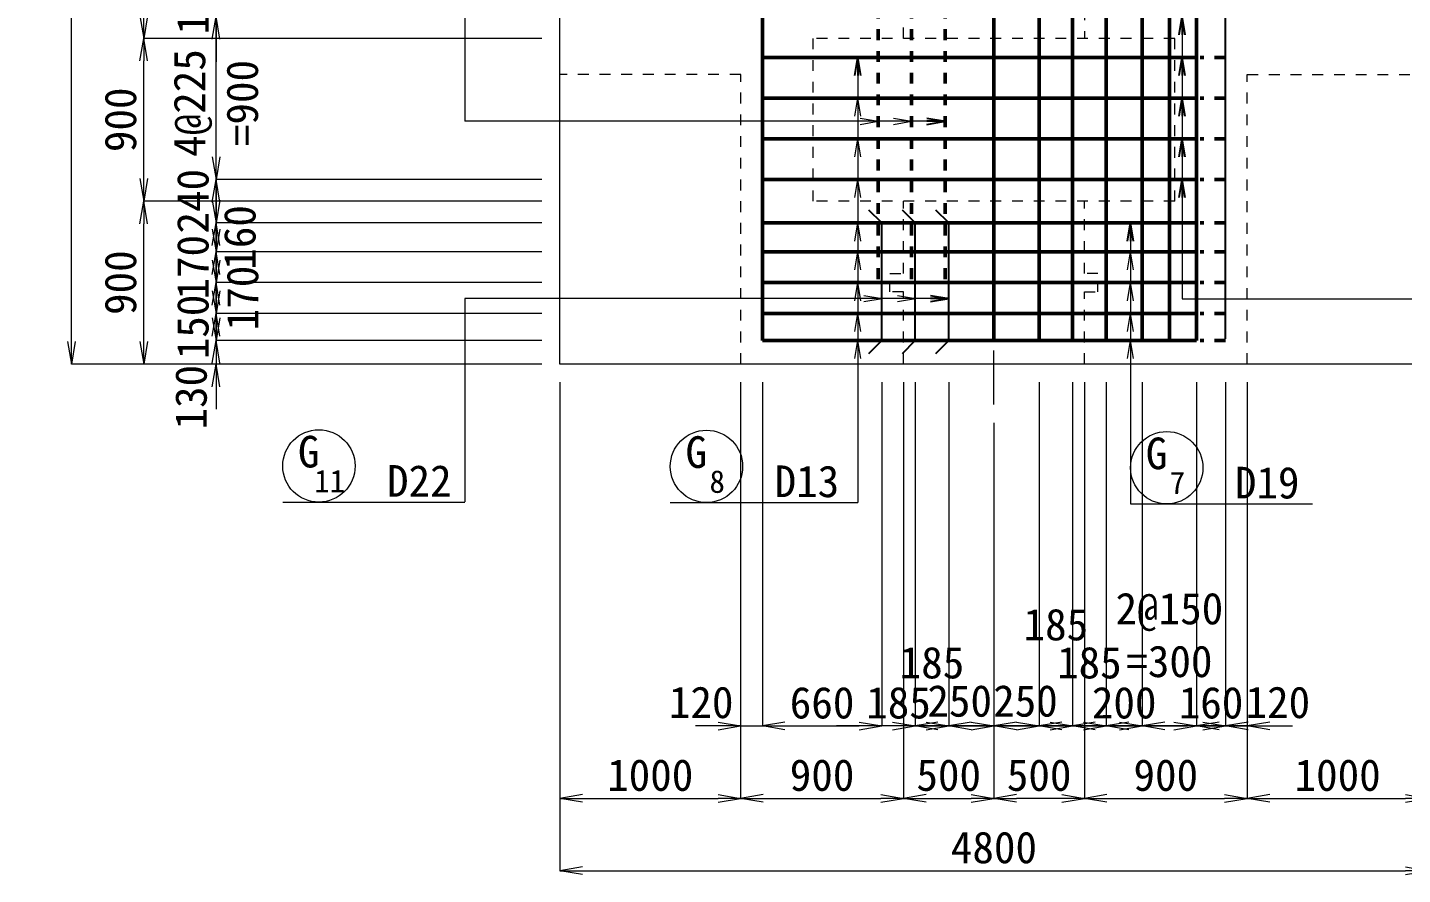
# Model space of a CAD drawing. Header units: millimetres. Extents: x 169470 to 758170, y -17820 to 11880.
# Drawn here: x 281255 to 288856, y -7746 to -3066 of the extents above; entities that cross this region are included whole.
import ezdxf
from ezdxf.enums import TextEntityAlignment as Align

# ---------------------------------------------------------------- set-up
doc = ezdxf.new("R2010")
doc.units = ezdxf.units.MM
doc.header["$LTSCALE"] = 50
doc.header["$PDSIZE"] = 300
doc.linetypes.add('SXF_一点短鎖線', pattern=[9.25, 6, -1.5, 0.25, -1.5])
doc.linetypes.add('SXF_跳び破線', pattern=[12, 6, -6])
doc.layers.get('Defpoints').update_dxf_attribs({"color": 151})
for name, color, linetype, lineweight in [('D-BGD', 7, 'Continuous', 13), ('D-BMK', 2, 'SXF_一点短鎖線', 13), ('D-STR', 1, 'Continuous', 50), ('D-STR-DIM', 7, 'Continuous', 13), ('D-STR-HTXT', 7, 'Continuous', 13), ('D-STR-STR3', 4, 'Continuous', 25), ('D-STR-TXT', 7, 'Continuous', 13)]:
    doc.layers.add(name, color=color, linetype=linetype, lineweight=lineweight)
doc.styles.add('MS ゴシック', font='MS Gothic.ttf')
doc.styles.add('YOKO_GOTHIC', font='MS Gothic.ttf')
doc.dimstyles.new('DIM-50', dxfattribs={"dimscale": 50, "dimtxt": 3.5, "dimasz": 2.5, "dimexe": 0, "dimexo": 2, "dimgap": 0.8, "dimtad": 1, "dimdec": 0, "dimzin": 1, "dimdsep": 46, "dimtxsty": 'MS ゴシック', "dimblk": 'OPEN', "dimcen": 0.1, "dimclrd": 256, "dimclre": 256, "dimclrt": 256, "dimaunit": 1, "dimadec": 3, "dimazin": 0, "dimtfac": 1, "dimtdec": 0, "dimtix": 1, "dimtmove": 2, "dimatfit": 3, "dimldrblk": 'OPEN', "dimfxl": 1, "dimlwd": -1, "dimlwe": -1, "dimarcsym": 2})
doc.dimstyles.new('S50', dxfattribs={"dimscale": 50, "dimtxt": 3.5, "dimasz": 2, "dimexe": 1, "dimexo": 1, "dimgap": 1, "dimtad": 1, "dimdec": 0, "dimzin": 1, "dimdsep": 46, "dimtxsty": 'YOKO_GOTHIC', "dimblk": 'OPEN', "dimcen": 0, "dimclrd": 256, "dimclre": 256, "dimclrt": 256, "dimaunit": 1, "dimadec": 3, "dimazin": 0, "dimtfac": 1, "dimtdec": 0, "dimtix": 1, "dimtmove": 2, "dimatfit": 3, "dimldrblk": 'OPEN', "dimfxl": 1, "dimlwd": -1, "dimlwe": -1, "dimarcsym": 0})

# ---------------------------------------------------------------- blocks, each defined once
blk = doc.blocks.new('_Open')
at = {"color": 0, "linetype": 'ByBlock', "lineweight": -2}
for p, q in [((-1, 0.167), (0, 0)), ((-1, -0.167), (0, 0)), ((0, 0), (-1, 0))]:
    blk.add_line(p, q, dxfattribs=at)
blk = doc.blocks.new('*D1135')
at = {"layer": 'D-STR-DIM', "transparency": 16777216}
for p, q in [((284197.8, -5025.6), (284197.8, -7725.6)), ((288997.8, -5025.6), (288997.8, -7725.6)), ((284322.8, -7725.6), (288872.8, -7725.6))]:
    blk.add_line(p, q, dxfattribs=at)
at = {"layer": 'Defpoints', "color": 0, "transparency": 16777216}
for p in [(284197.8, -4925.6), (288997.8, -4925.6), (288997.8, -7725.6)]:
    blk.add_point(p, dxfattribs=at)
at = {"layer": 'D-STR-DIM', "transparency": 16777216, "xscale": 125, "yscale": 125, "zscale": 125, "rotation": 180}
blk.add_blockref('_Open', (284197.8, -7725.6), dxfattribs=at)
at = {"layer": 'D-STR-DIM', "transparency": 16777216, "xscale": 125, "yscale": 125, "zscale": 125}
blk.add_blockref('_Open', (288997.8, -7725.6), dxfattribs=at)
at = {"layer": 'D-STR-DIM', "transparency": 16777216, "insert": (286597.8, -7598.1), "char_height": 175, "attachment_point": 5, "style": 'MS ゴシック'}
blk.add_mtext('4800', dxfattribs=at)
blk = doc.blocks.new('*D1136')
at = {"layer": 'D-STR-DIM', "transparency": 16777216}
for p, q in [((284197.8, -5025.6), (284197.8, -7325.6)), ((285197.8, -5025.6), (285197.8, -7325.6)), ((284322.8, -7325.6), (285072.8, -7325.6))]:
    blk.add_line(p, q, dxfattribs=at)
at = {"layer": 'Defpoints', "color": 0, "transparency": 16777216}
for p in [(284197.8, -4925.6), (285197.8, -4925.6), (285197.8, -7325.6)]:
    blk.add_point(p, dxfattribs=at)
at = {"layer": 'D-STR-DIM', "transparency": 16777216, "xscale": 125, "yscale": 125, "zscale": 125, "rotation": 180}
blk.add_blockref('_Open', (284197.8, -7325.6), dxfattribs=at)
at = {"layer": 'D-STR-DIM', "transparency": 16777216, "xscale": 125, "yscale": 125, "zscale": 125}
blk.add_blockref('_Open', (285197.8, -7325.6), dxfattribs=at)
at = {"layer": 'D-STR-DIM', "transparency": 16777216, "insert": (284697.8, -7198.1), "char_height": 175, "attachment_point": 5, "style": 'MS ゴシック'}
blk.add_mtext('1000', dxfattribs=at)
blk = doc.blocks.new('*D1137')
at = {"layer": 'D-STR-DIM', "transparency": 16777216}
for p, q in [((285197.8, -5025.6), (285197.8, -7325.6)), ((286097.8, -5025.6), (286097.8, -7325.6)), ((285322.8, -7325.6), (285972.8, -7325.6))]:
    blk.add_line(p, q, dxfattribs=at)
at = {"layer": 'Defpoints', "color": 0, "transparency": 16777216}
for p in [(285197.8, -4925.6), (286097.8, -4925.6), (286097.8, -7325.6)]:
    blk.add_point(p, dxfattribs=at)
at = {"layer": 'D-STR-DIM', "transparency": 16777216, "xscale": 125, "yscale": 125, "zscale": 125, "rotation": 180}
blk.add_blockref('_Open', (285197.8, -7325.6), dxfattribs=at)
at = {"layer": 'D-STR-DIM', "transparency": 16777216, "xscale": 125, "yscale": 125, "zscale": 125}
blk.add_blockref('_Open', (286097.8, -7325.6), dxfattribs=at)
at = {"layer": 'D-STR-DIM', "transparency": 16777216, "insert": (285647.8, -7198.1), "char_height": 175, "attachment_point": 5, "style": 'MS ゴシック'}
blk.add_mtext('900', dxfattribs=at)
blk = doc.blocks.new('*D1138')
at = {"layer": 'D-STR-DIM', "transparency": 16777216}
for p, q in [((286097.8, -5025.6), (286097.8, -7325.6)), ((286597.8, -5249.8), (286597.8, -7325.6)), ((286222.8, -7325.6), (286472.8, -7325.6))]:
    blk.add_line(p, q, dxfattribs=at)
at = {"layer": 'Defpoints', "color": 0, "transparency": 16777216}
for p in [(286097.8, -4925.6), (286597.8, -5149.8), (286597.8, -7325.6)]:
    blk.add_point(p, dxfattribs=at)
at = {"layer": 'D-STR-DIM', "transparency": 16777216, "xscale": 125, "yscale": 125, "zscale": 125, "rotation": 180}
blk.add_blockref('_Open', (286097.8, -7325.6), dxfattribs=at)
at = {"layer": 'D-STR-DIM', "transparency": 16777216, "xscale": 125, "yscale": 125, "zscale": 125}
blk.add_blockref('_Open', (286597.8, -7325.6), dxfattribs=at)
at = {"layer": 'D-STR-DIM', "transparency": 16777216, "insert": (286347.8, -7198.1), "char_height": 175, "attachment_point": 5, "style": 'MS ゴシック'}
blk.add_mtext('500', dxfattribs=at)
blk = doc.blocks.new('*D1139')
at = {"layer": 'D-STR-DIM', "transparency": 16777216}
for p, q in [((287097.8, -5025.6), (287097.8, -7325.6)), ((287997.8, -5025.6), (287997.8, -7325.6)), ((287222.8, -7325.6), (287872.8, -7325.6))]:
    blk.add_line(p, q, dxfattribs=at)
at = {"layer": 'Defpoints', "color": 0, "transparency": 16777216}
for p in [(287097.8, -4925.6), (287997.8, -4925.6), (287997.8, -7325.6)]:
    blk.add_point(p, dxfattribs=at)
at = {"layer": 'D-STR-DIM', "transparency": 16777216, "xscale": 125, "yscale": 125, "zscale": 125, "rotation": 180}
blk.add_blockref('_Open', (287097.8, -7325.6), dxfattribs=at)
at = {"layer": 'D-STR-DIM', "transparency": 16777216, "xscale": 125, "yscale": 125, "zscale": 125}
blk.add_blockref('_Open', (287997.8, -7325.6), dxfattribs=at)
at = {"layer": 'D-STR-DIM', "transparency": 16777216, "insert": (287547.8, -7198.1), "char_height": 175, "attachment_point": 5, "style": 'MS ゴシック'}
blk.add_mtext('900', dxfattribs=at)
blk = doc.blocks.new('*D1140')
at = {"layer": 'D-STR-DIM', "transparency": 16777216}
for p, q in [((287997.8, -5025.6), (287997.8, -7325.6)), ((288997.8, -5025.6), (288997.8, -7325.6)), ((288122.8, -7325.6), (288872.8, -7325.6))]:
    blk.add_line(p, q, dxfattribs=at)
at = {"layer": 'Defpoints', "color": 0, "transparency": 16777216}
for p in [(287997.8, -4925.6), (288997.8, -4925.6), (288997.8, -7325.6)]:
    blk.add_point(p, dxfattribs=at)
at = {"layer": 'D-STR-DIM', "transparency": 16777216, "xscale": 125, "yscale": 125, "zscale": 125, "rotation": 180}
blk.add_blockref('_Open', (287997.8, -7325.6), dxfattribs=at)
at = {"layer": 'D-STR-DIM', "transparency": 16777216, "xscale": 125, "yscale": 125, "zscale": 125}
blk.add_blockref('_Open', (288997.8, -7325.6), dxfattribs=at)
at = {"layer": 'D-STR-DIM', "transparency": 16777216, "insert": (288497.8, -7198.1), "char_height": 175, "attachment_point": 5, "style": 'MS ゴシック'}
blk.add_mtext('1000', dxfattribs=at)
blk = doc.blocks.new('*D1051')
at = {"layer": 'D-STR-DIM', "transparency": 16777216}
for p, q in [((286847.8, -5025.6), (286847.8, -6925.6)), ((287032.8, -5025.6), (287032.8, -6925.6)), ((286722.8, -6925.6), (286597.8, -6925.6)), ((287032.8, -6925.6), (286847.8, -6925.6)), ((287157.8, -6925.6), (287282.8, -6925.6))]:
    blk.add_line(p, q, dxfattribs=at)
at = {"layer": 'Defpoints', "color": 0, "transparency": 16777216}
for p in [(286847.8, -4925.6), (287032.8, -4925.6), (286847.8, -6925.6)]:
    blk.add_point(p, dxfattribs=at)
at = {"layer": 'D-STR-DIM', "transparency": 16777216, "xscale": 125, "yscale": 125, "zscale": 125}
blk.add_blockref('_Open', (286847.8, -6925.6), dxfattribs=at)
at = {"layer": 'D-STR-DIM', "transparency": 16777216, "xscale": 125, "yscale": 125, "zscale": 125, "rotation": 180}
blk.add_blockref('_Open', (287032.8, -6925.6), dxfattribs=at)
at = {"layer": 'D-STR-DIM', "transparency": 16777216, "insert": (286940.3, -6366.4), "char_height": 175, "attachment_point": 5, "style": 'MS ゴシック'}
blk.add_mtext('185', dxfattribs=at)
blk = doc.blocks.new('*D1052')
at = {"layer": 'D-STR-DIM', "transparency": 16777216}
for p, q in [((286847.8, -5025.6), (286847.8, -6925.6)), ((286597.8, -5249.8), (286597.8, -6925.6)), ((286472.8, -6925.6), (286347.8, -6925.6)), ((286847.8, -6925.6), (286597.8, -6925.6)), ((286972.8, -6925.6), (287097.8, -6925.6))]:
    blk.add_line(p, q, dxfattribs=at)
at = {"layer": 'Defpoints', "color": 0, "transparency": 16777216}
for p in [(286847.8, -4925.6), (286597.8, -5149.8), (286597.8, -6925.6)]:
    blk.add_point(p, dxfattribs=at)
at = {"layer": 'D-STR-DIM', "transparency": 16777216, "xscale": 125, "yscale": 125, "zscale": 125}
blk.add_blockref('_Open', (286597.8, -6925.6), dxfattribs=at)
at = {"layer": 'D-STR-DIM', "transparency": 16777216, "xscale": 125, "yscale": 125, "zscale": 125, "rotation": 180}
blk.add_blockref('_Open', (286847.8, -6925.6), dxfattribs=at)
at = {"layer": 'D-STR-DIM', "transparency": 16777216, "insert": (286772.2, -6788.1), "char_height": 175, "attachment_point": 5, "style": 'MS ゴシック'}
blk.add_mtext('250', dxfattribs=at)
blk = doc.blocks.new('*D1053')
at = {"layer": 'D-STR-DIM', "transparency": 16777216}
for p, q in [((285197.8, -5025.6), (285197.8, -6925.6)), ((285317.8, -5025.6), (285317.8, -6925.6)), ((285072.8, -6925.6), (284947.8, -6925.6)), ((285197.8, -6925.6), (285317.8, -6925.6)), ((285442.8, -6925.6), (285567.8, -6925.6))]:
    blk.add_line(p, q, dxfattribs=at)
at = {"layer": 'Defpoints', "color": 0, "transparency": 16777216}
for p in [(285197.8, -4925.6), (285317.8, -4925.6), (285317.8, -6925.6)]:
    blk.add_point(p, dxfattribs=at)
at = {"layer": 'D-STR-DIM', "transparency": 16777216, "xscale": 125, "yscale": 125, "zscale": 125}
blk.add_blockref('_Open', (285197.8, -6925.6), dxfattribs=at)
at = {"layer": 'D-STR-DIM', "transparency": 16777216, "xscale": 125, "yscale": 125, "zscale": 125, "rotation": 180}
blk.add_blockref('_Open', (285317.8, -6925.6), dxfattribs=at)
at = {"layer": 'D-STR-DIM', "transparency": 16777216, "insert": (284979.5, -6796.1), "char_height": 175, "attachment_point": 5, "style": 'MS ゴシック'}
blk.add_mtext('120', dxfattribs=at)
blk = doc.blocks.new('*D1054')
at = {"layer": 'D-STR-DIM', "transparency": 16777216}
for p, q in [((285317.8, -5025.6), (285317.8, -6925.6)), ((285977.8, -5025.6), (285977.8, -6925.6)), ((285442.8, -6925.6), (285852.8, -6925.6))]:
    blk.add_line(p, q, dxfattribs=at)
at = {"layer": 'Defpoints', "color": 0, "transparency": 16777216}
for p in [(285317.8, -4925.6), (285977.8, -4925.6), (285977.8, -6925.6)]:
    blk.add_point(p, dxfattribs=at)
at = {"layer": 'D-STR-DIM', "transparency": 16777216, "xscale": 125, "yscale": 125, "zscale": 125, "rotation": 180}
blk.add_blockref('_Open', (285317.8, -6925.6), dxfattribs=at)
at = {"layer": 'D-STR-DIM', "transparency": 16777216, "xscale": 125, "yscale": 125, "zscale": 125}
blk.add_blockref('_Open', (285977.8, -6925.6), dxfattribs=at)
at = {"layer": 'D-STR-DIM', "transparency": 16777216, "insert": (285647.8, -6798.1), "char_height": 175, "attachment_point": 5, "style": 'MS ゴシック'}
blk.add_mtext('660', dxfattribs=at)
blk = doc.blocks.new('*D1055')
at = {"layer": 'D-STR-DIM', "transparency": 16777216}
for p, q in [((285977.8, -5025.6), (285977.8, -6925.6)), ((286162.8, -5025.6), (286162.8, -6925.6)), ((285852.8, -6925.6), (285727.8, -6925.6)), ((286162.8, -6925.6), (285977.8, -6925.6)), ((286287.8, -6925.6), (286412.8, -6925.6))]:
    blk.add_line(p, q, dxfattribs=at)
at = {"layer": 'Defpoints', "color": 0, "transparency": 16777216}
for p in [(285977.8, -4925.6), (286162.8, -4925.6), (285977.8, -6925.6)]:
    blk.add_point(p, dxfattribs=at)
at = {"layer": 'D-STR-DIM', "transparency": 16777216, "xscale": 125, "yscale": 125, "zscale": 125}
blk.add_blockref('_Open', (285977.8, -6925.6), dxfattribs=at)
at = {"layer": 'D-STR-DIM', "transparency": 16777216, "xscale": 125, "yscale": 125, "zscale": 125, "rotation": 180}
blk.add_blockref('_Open', (286162.8, -6925.6), dxfattribs=at)
at = {"layer": 'D-STR-DIM', "transparency": 16777216, "insert": (286070.3, -6798.1), "char_height": 175, "attachment_point": 5, "style": 'MS ゴシック'}
blk.add_mtext('185', dxfattribs=at)
blk = doc.blocks.new('*D1056')
at = {"layer": 'D-STR-DIM', "transparency": 16777216}
for p, q in [((286162.8, -5025.6), (286162.8, -6925.6)), ((286347.8, -5025.6), (286347.8, -6925.6)), ((286037.8, -6925.6), (285912.8, -6925.6)), ((286162.8, -6925.6), (286347.8, -6925.6)), ((286472.8, -6925.6), (286597.8, -6925.6))]:
    blk.add_line(p, q, dxfattribs=at)
at = {"layer": 'Defpoints', "color": 0, "transparency": 16777216}
for p in [(286162.8, -4925.6), (286347.8, -4925.6), (286347.8, -6925.6)]:
    blk.add_point(p, dxfattribs=at)
at = {"layer": 'D-STR-DIM', "transparency": 16777216, "xscale": 125, "yscale": 125, "zscale": 125}
blk.add_blockref('_Open', (286162.8, -6925.6), dxfattribs=at)
at = {"layer": 'D-STR-DIM', "transparency": 16777216, "xscale": 125, "yscale": 125, "zscale": 125, "rotation": 180}
blk.add_blockref('_Open', (286347.8, -6925.6), dxfattribs=at)
at = {"layer": 'D-STR-DIM', "transparency": 16777216, "insert": (286255.3, -6576.7), "char_height": 175, "attachment_point": 5, "style": 'MS ゴシック'}
blk.add_mtext('185', dxfattribs=at)
blk = doc.blocks.new('*D1057')
at = {"layer": 'D-STR-DIM', "transparency": 16777216}
for p, q in [((286347.8, -5025.6), (286347.8, -6925.6)), ((286597.8, -5249.8), (286597.8, -6925.6)), ((286222.8, -6925.6), (286097.8, -6925.6)), ((286347.8, -6925.6), (286597.8, -6925.6)), ((286722.8, -6925.6), (286847.8, -6925.6))]:
    blk.add_line(p, q, dxfattribs=at)
at = {"layer": 'Defpoints', "color": 0, "transparency": 16777216}
for p in [(286347.8, -4925.6), (286597.8, -5149.8), (286597.8, -6925.6)]:
    blk.add_point(p, dxfattribs=at)
at = {"layer": 'D-STR-DIM', "transparency": 16777216, "xscale": 125, "yscale": 125, "zscale": 125}
blk.add_blockref('_Open', (286347.8, -6925.6), dxfattribs=at)
at = {"layer": 'D-STR-DIM', "transparency": 16777216, "xscale": 125, "yscale": 125, "zscale": 125, "rotation": 180}
blk.add_blockref('_Open', (286597.8, -6925.6), dxfattribs=at)
at = {"layer": 'D-STR-DIM', "transparency": 16777216, "insert": (286408.5, -6788.1), "char_height": 175, "attachment_point": 5, "style": 'MS ゴシック'}
blk.add_mtext('250', dxfattribs=at)
blk = doc.blocks.new('*D1059')
at = {"layer": 'D-STR-DIM', "transparency": 16777216}
for p, q in [((284097.8, 1974.7), (281497.8, 1974.7)), ((281497.8, -4800.6), (281497.8, 1849.7)), ((284097.8, -4925.6), (281497.8, -4925.6))]:
    blk.add_line(p, q, dxfattribs=at)
at = {"layer": 'Defpoints', "color": 0, "transparency": 16777216}
for p in [(281497.8, 1974.7), (284197.8, 1974.7), (284197.8, -4925.6)]:
    blk.add_point(p, dxfattribs=at)
at = {"layer": 'D-STR-DIM', "transparency": 16777216, "xscale": 125, "yscale": 125, "zscale": 125}
for p, rotation in [((281497.8, 1974.7), 90), ((281497.8, -4925.6), 270)]:
    blk.add_blockref('_Open', p, dxfattribs=dict(at, rotation=rotation))
at = {"layer": 'D-STR-DIM', "transparency": 16777216, "insert": (281370.3, -1475.5), "char_height": 175, "attachment_point": 5, "rotation": 90, "style": 'MS ゴシック'}
blk.add_mtext('6900', dxfattribs=at)
blk = doc.blocks.new('*D1060')
at = {"layer": 'D-STR-DIM', "transparency": 16777216}
for p, q in [((284097.8, -4025.6), (281897.8, -4025.6)), ((281897.8, -4800.6), (281897.8, -4150.6)), ((284097.8, -4925.6), (281897.8, -4925.6))]:
    blk.add_line(p, q, dxfattribs=at)
at = {"layer": 'Defpoints', "color": 0, "transparency": 16777216}
for p in [(281897.8, -4025.6), (284197.8, -4025.6), (284197.8, -4925.6)]:
    blk.add_point(p, dxfattribs=at)
at = {"layer": 'D-STR-DIM', "transparency": 16777216, "xscale": 125, "yscale": 125, "zscale": 125}
for p, rotation in [((281897.8, -4025.6), 90), ((281897.8, -4925.6), 270)]:
    blk.add_blockref('_Open', p, dxfattribs=dict(at, rotation=rotation))
at = {"layer": 'D-STR-DIM', "transparency": 16777216, "insert": (281770.3, -4475.6), "char_height": 175, "attachment_point": 5, "rotation": 90, "style": 'MS ゴシック'}
blk.add_mtext('900', dxfattribs=at)
blk = doc.blocks.new('*D1061')
at = {"layer": 'D-STR-DIM', "transparency": 16777216}
for p, q in [((284097.8, -3125.6), (281897.8, -3125.6)), ((281897.8, -3900.6), (281897.8, -3250.6)), ((284097.8, -4025.6), (281897.8, -4025.6))]:
    blk.add_line(p, q, dxfattribs=at)
at = {"layer": 'Defpoints', "color": 0, "transparency": 16777216}
for p in [(281897.8, -3125.6), (284197.8, -3125.6), (284197.8, -4025.6)]:
    blk.add_point(p, dxfattribs=at)
at = {"layer": 'D-STR-DIM', "transparency": 16777216, "xscale": 125, "yscale": 125, "zscale": 125}
for p, rotation in [((281897.8, -3125.6), 90), ((281897.8, -4025.6), 270)]:
    blk.add_blockref('_Open', p, dxfattribs=dict(at, rotation=rotation))
at = {"layer": 'D-STR-DIM', "transparency": 16777216, "insert": (281770.3, -3575.6), "char_height": 175, "attachment_point": 5, "rotation": 90, "style": 'MS ゴシック'}
blk.add_mtext('900', dxfattribs=at)
blk = doc.blocks.new('*D1062')
at = {"layer": 'D-STR-DIM', "transparency": 16777216}
for p, q in [((284097.8, 1474.7), (281897.8, 1474.7)), ((281897.8, -3000.6), (281897.8, 1349.7)), ((284097.8, -3125.6), (281897.8, -3125.6))]:
    blk.add_line(p, q, dxfattribs=at)
at = {"layer": 'Defpoints', "color": 0, "transparency": 16777216}
for p in [(281897.8, 1474.7), (284197.8, 1474.7), (284197.8, -3125.6)]:
    blk.add_point(p, dxfattribs=at)
at = {"layer": 'D-STR-DIM', "transparency": 16777216, "xscale": 125, "yscale": 125, "zscale": 125}
for p, rotation in [((281897.8, 1474.7), 90), ((281897.8, -3125.6), 270)]:
    blk.add_blockref('_Open', p, dxfattribs=dict(at, rotation=rotation))
at = {"layer": 'D-STR-DIM', "transparency": 16777216, "insert": (281770.3, -825.5), "char_height": 175, "attachment_point": 5, "rotation": 90, "style": 'MS ゴシック'}
blk.add_mtext('4600', dxfattribs=at)
blk = doc.blocks.new('*D1064')
at = {"layer": 'D-STR-DIM', "transparency": 16777216}
for p, q in [((282297.8, -2720.6), (282297.8, -2595.6)), ((284097.8, -2845.6), (282297.8, -2845.6)), ((282297.8, -2845.6), (282297.8, -3005.6)), ((284097.8, -3005.6), (282297.8, -3005.6)), ((282297.8, -3130.6), (282297.8, -3255.6))]:
    blk.add_line(p, q, dxfattribs=at)
at = {"layer": 'Defpoints', "color": 0, "transparency": 16777216}
for p in [(284197.8, -2845.6), (282297.8, -3005.6), (284197.8, -3005.6)]:
    blk.add_point(p, dxfattribs=at)
at = {"layer": 'D-STR-DIM', "transparency": 16777216, "xscale": 125, "yscale": 125, "zscale": 125}
for p, rotation in [((282297.8, -2845.6), 270), ((282297.8, -3005.6), 90)]:
    blk.add_blockref('_Open', p, dxfattribs=dict(at, rotation=rotation))
at = {"layer": 'D-STR-DIM', "transparency": 16777216, "insert": (282170.3, -2925.6), "char_height": 175, "attachment_point": 5, "rotation": 90, "style": 'MS ゴシック'}
blk.add_mtext('160', dxfattribs=at)
blk = doc.blocks.new('*D1065')
at = {"layer": 'D-STR-DIM', "transparency": 16777216}
for p, q in [((282297.8, -3780.6), (282297.8, -3655.6)), ((284097.8, -3905.6), (282297.8, -3905.6)), ((282297.8, -3905.6), (282297.8, -4145.6)), ((284097.8, -4145.6), (282297.8, -4145.6)), ((282297.8, -4270.6), (282297.8, -4395.6))]:
    blk.add_line(p, q, dxfattribs=at)
at = {"layer": 'Defpoints', "color": 0, "transparency": 16777216}
for p in [(284197.8, -3905.6), (282297.8, -4145.6), (284197.8, -4145.6)]:
    blk.add_point(p, dxfattribs=at)
at = {"layer": 'D-STR-DIM', "transparency": 16777216, "xscale": 125, "yscale": 125, "zscale": 125}
for p, rotation in [((282297.8, -3905.6), 270), ((282297.8, -4145.6), 90)]:
    blk.add_blockref('_Open', p, dxfattribs=dict(at, rotation=rotation))
at = {"layer": 'D-STR-DIM', "transparency": 16777216, "insert": (282170.3, -4025.6), "char_height": 175, "attachment_point": 5, "rotation": 90, "style": 'MS ゴシック'}
blk.add_mtext('240', dxfattribs=at)
blk = doc.blocks.new('*D1066')
at = {"layer": 'D-STR-DIM', "transparency": 16777216}
for p, q in [((282297.8, -2880.6), (282297.8, -2755.6)), ((284097.8, -3005.6), (282297.8, -3005.6)), ((282297.8, -3905.6), (282297.8, -3005.6)), ((284097.8, -3905.6), (282297.8, -3905.6)), ((282297.8, -4030.6), (282297.8, -4155.6))]:
    blk.add_line(p, q, dxfattribs=at)
at = {"layer": 'Defpoints', "color": 0, "transparency": 16777216}
for p in [(282297.8, -3005.6), (284197.8, -3005.6), (284197.8, -3905.6)]:
    blk.add_point(p, dxfattribs=at)
at = {"layer": 'D-STR-DIM', "transparency": 16777216, "xscale": 125, "yscale": 125, "zscale": 125}
for p, rotation in [((282297.8, -3005.6), 270), ((282297.8, -3905.6), 90)]:
    blk.add_blockref('_Open', p, dxfattribs=dict(at, rotation=rotation))
at = {"layer": 'D-STR-DIM', "transparency": 16777216, "insert": (282297.8, -3482.9), "char_height": 175, "attachment_point": 5, "rotation": 90, "style": 'MS ゴシック'}
blk.add_mtext('4@225\\P=900', dxfattribs=at)
blk = doc.blocks.new('*D1067')
at = {"layer": 'D-STR-DIM', "transparency": 16777216}
for p, q in [((282297.8, -4020.6), (282297.8, -3895.6)), ((284097.8, -4145.6), (282297.8, -4145.6)), ((282297.8, -4145.6), (282297.8, -4305.6)), ((284097.8, -4305.6), (282297.8, -4305.6)), ((282297.8, -4430.6), (282297.8, -4555.6))]:
    blk.add_line(p, q, dxfattribs=at)
at = {"layer": 'Defpoints', "color": 0, "transparency": 16777216}
for p in [(284197.8, -4145.6), (282297.8, -4305.6), (284197.8, -4305.6)]:
    blk.add_point(p, dxfattribs=at)
at = {"layer": 'D-STR-DIM', "transparency": 16777216, "xscale": 125, "yscale": 125, "zscale": 125}
for p, rotation in [((282297.8, -4145.6), 270), ((282297.8, -4305.6), 90)]:
    blk.add_blockref('_Open', p, dxfattribs=dict(at, rotation=rotation))
at = {"layer": 'D-STR-DIM', "transparency": 16777216, "insert": (282430, -4225.6), "char_height": 175, "attachment_point": 5, "rotation": 90, "style": 'MS ゴシック'}
blk.add_mtext('160', dxfattribs=at)
blk = doc.blocks.new('*D1068')
at = {"layer": 'D-STR-DIM', "transparency": 16777216}
for p, q in [((282297.8, -4670.6), (282297.8, -4545.6)), ((284097.8, -4795.6), (282297.8, -4795.6)), ((282297.8, -4795.6), (282297.8, -4925.6)), ((284097.8, -4925.6), (282297.8, -4925.6)), ((282297.8, -5050.6), (282297.8, -5175.6))]:
    blk.add_line(p, q, dxfattribs=at)
at = {"layer": 'Defpoints', "color": 0, "transparency": 16777216}
for p in [(284197.8, -4795.6), (282297.8, -4925.6), (284197.8, -4925.6)]:
    blk.add_point(p, dxfattribs=at)
at = {"layer": 'D-STR-DIM', "transparency": 16777216, "xscale": 125, "yscale": 125, "zscale": 125}
for p, rotation in [((282297.8, -4795.6), 270), ((282297.8, -4925.6), 90)]:
    blk.add_blockref('_Open', p, dxfattribs=dict(at, rotation=rotation))
at = {"layer": 'D-STR-DIM', "transparency": 16777216, "insert": (282160.3, -5108.7), "char_height": 175, "attachment_point": 5, "rotation": 90, "style": 'MS ゴシック'}
blk.add_mtext('130', dxfattribs=at)
blk = doc.blocks.new('*D1069')
at = {"layer": 'D-STR-DIM', "transparency": 16777216}
for p, q in [((282297.8, -4180.6), (282297.8, -4055.6)), ((284097.8, -4305.6), (282297.8, -4305.6)), ((282297.8, -4305.6), (282297.8, -4475.6)), ((284097.8, -4475.6), (282297.8, -4475.6)), ((282297.8, -4600.6), (282297.8, -4725.6))]:
    blk.add_line(p, q, dxfattribs=at)
at = {"layer": 'Defpoints', "color": 0, "transparency": 16777216}
for p in [(284197.8, -4305.6), (282297.8, -4475.6), (284197.8, -4475.6)]:
    blk.add_point(p, dxfattribs=at)
at = {"layer": 'D-STR-DIM', "transparency": 16777216, "xscale": 125, "yscale": 125, "zscale": 125}
for p, rotation in [((282297.8, -4305.6), 270), ((282297.8, -4475.6), 90)]:
    blk.add_blockref('_Open', p, dxfattribs=dict(at, rotation=rotation))
at = {"layer": 'D-STR-DIM', "transparency": 16777216, "insert": (282170.3, -4390.6), "char_height": 175, "attachment_point": 5, "rotation": 90, "style": 'MS ゴシック'}
blk.add_mtext('170', dxfattribs=at)
blk = doc.blocks.new('*D1070')
at = {"layer": 'D-STR-DIM', "transparency": 16777216}
for p, q in [((282297.8, -4350.6), (282297.8, -4225.6)), ((284097.8, -4475.6), (282297.8, -4475.6)), ((282297.8, -4475.6), (282297.8, -4645.6)), ((284097.8, -4645.6), (282297.8, -4645.6)), ((282297.8, -4770.6), (282297.8, -4895.6))]:
    blk.add_line(p, q, dxfattribs=at)
at = {"layer": 'Defpoints', "color": 0, "transparency": 16777216}
for p in [(284197.8, -4475.6), (282297.8, -4645.6), (284197.8, -4645.6)]:
    blk.add_point(p, dxfattribs=at)
at = {"layer": 'D-STR-DIM', "transparency": 16777216, "xscale": 125, "yscale": 125, "zscale": 125}
for p, rotation in [((282297.8, -4475.6), 270), ((282297.8, -4645.6), 90)]:
    blk.add_blockref('_Open', p, dxfattribs=dict(at, rotation=rotation))
at = {"layer": 'D-STR-DIM', "transparency": 16777216, "insert": (282445, -4560.6), "char_height": 175, "attachment_point": 5, "rotation": 90, "style": 'MS ゴシック'}
blk.add_mtext('170', dxfattribs=at)
blk = doc.blocks.new('*D1071')
at = {"layer": 'D-STR-DIM', "transparency": 16777216}
for p, q in [((282297.8, -4520.6), (282297.8, -4395.6)), ((284097.8, -4645.6), (282297.8, -4645.6)), ((282297.8, -4645.6), (282297.8, -4795.6)), ((284097.8, -4795.6), (282297.8, -4795.6)), ((282297.8, -4920.6), (282297.8, -5045.6))]:
    blk.add_line(p, q, dxfattribs=at)
at = {"layer": 'Defpoints', "color": 0, "transparency": 16777216}
for p in [(284197.8, -4645.6), (282297.8, -4795.6), (284197.8, -4795.6)]:
    blk.add_point(p, dxfattribs=at)
at = {"layer": 'D-STR-DIM', "transparency": 16777216, "xscale": 125, "yscale": 125, "zscale": 125}
for p, rotation in [((282297.8, -4645.6), 270), ((282297.8, -4795.6), 90)]:
    blk.add_blockref('_Open', p, dxfattribs=dict(at, rotation=rotation))
at = {"layer": 'D-STR-DIM', "transparency": 16777216, "insert": (282170.3, -4720.6), "char_height": 175, "attachment_point": 5, "rotation": 90, "style": 'MS ゴシック'}
blk.add_mtext('150', dxfattribs=at)
blk = doc.blocks.new('*D1228')
at = {"layer": 'D-STR-DIM', "transparency": 16777216}
for p, q in [((287097.8, -5025.6), (287097.8, -7325.6)), ((286597.8, -5249.8), (286597.8, -7325.6)), ((286972.8, -7325.6), (286722.8, -7325.6))]:
    blk.add_line(p, q, dxfattribs=at)
at = {"layer": 'Defpoints', "color": 0, "transparency": 16777216}
for p in [(287097.8, -4925.6), (286597.8, -5149.8), (286597.8, -7325.6)]:
    blk.add_point(p, dxfattribs=at)
at = {"layer": 'D-STR-DIM', "transparency": 16777216, "xscale": 125, "yscale": 125, "zscale": 125, "rotation": 180}
blk.add_blockref('_Open', (286597.8, -7325.6), dxfattribs=at)
at = {"layer": 'D-STR-DIM', "transparency": 16777216, "xscale": 125, "yscale": 125, "zscale": 125}
blk.add_blockref('_Open', (287097.8, -7325.6), dxfattribs=at)
at = {"layer": 'D-STR-DIM', "transparency": 16777216, "insert": (286847.8, -7198.1), "char_height": 175, "attachment_point": 5, "style": 'MS ゴシック'}
blk.add_mtext('500', dxfattribs=at)
blk = doc.blocks.new('*D2607')
at = {"layer": 'D-STR-DIM', "transparency": 16777216}
for p, q in [((287877.8, -5025.6), (287877.8, -6925.6)), ((287997.8, -5025.6), (287997.8, -6925.6)), ((287752.8, -6925.6), (287627.8, -6925.6)), ((287997.8, -6925.6), (287877.8, -6925.6)), ((288122.8, -6925.6), (288247.8, -6925.6))]:
    blk.add_line(p, q, dxfattribs=at)
at = {"layer": 'Defpoints', "color": 0, "transparency": 16777216}
for p in [(287877.8, -4925.6), (287997.8, -4925.6), (287877.8, -6925.6)]:
    blk.add_point(p, dxfattribs=at)
at = {"layer": 'D-STR-DIM', "transparency": 16777216, "xscale": 125, "yscale": 125, "zscale": 125}
blk.add_blockref('_Open', (287877.8, -6925.6), dxfattribs=at)
at = {"layer": 'D-STR-DIM', "transparency": 16777216, "xscale": 125, "yscale": 125, "zscale": 125, "rotation": 180}
blk.add_blockref('_Open', (287997.8, -6925.6), dxfattribs=at)
at = {"layer": 'D-STR-DIM', "transparency": 16777216, "insert": (288167.4, -6796.1), "char_height": 175, "attachment_point": 5, "style": 'MS ゴシック'}
blk.add_mtext('120', dxfattribs=at)
blk = doc.blocks.new('*D2608')
at = {"layer": 'D-STR-DIM', "transparency": 16777216}
for p, q in [((287717.8, -5025.6), (287717.8, -6925.6)), ((287877.8, -5025.6), (287877.8, -6925.6)), ((287592.8, -6925.6), (287467.8, -6925.6)), ((287877.8, -6925.6), (287717.8, -6925.6)), ((288002.8, -6925.6), (288127.8, -6925.6))]:
    blk.add_line(p, q, dxfattribs=at)
at = {"layer": 'Defpoints', "color": 0, "transparency": 16777216}
for p in [(287717.8, -4925.6), (287877.8, -4925.6), (287717.8, -6925.6)]:
    blk.add_point(p, dxfattribs=at)
at = {"layer": 'D-STR-DIM', "transparency": 16777216, "xscale": 125, "yscale": 125, "zscale": 125}
blk.add_blockref('_Open', (287717.8, -6925.6), dxfattribs=at)
at = {"layer": 'D-STR-DIM', "transparency": 16777216, "xscale": 125, "yscale": 125, "zscale": 125, "rotation": 180}
blk.add_blockref('_Open', (287877.8, -6925.6), dxfattribs=at)
at = {"layer": 'D-STR-DIM', "transparency": 16777216, "insert": (287797.8, -6798.1), "char_height": 175, "attachment_point": 5, "style": 'MS ゴシック'}
blk.add_mtext('160', dxfattribs=at)
blk = doc.blocks.new('*D2609')
at = {"layer": 'D-STR-DIM', "transparency": 16777216}
for p, q in [((287417.8, -5025.6), (287417.8, -6925.6)), ((287717.8, -5025.6), (287717.8, -6925.6)), ((287292.8, -6925.6), (287167.8, -6925.6)), ((287717.8, -6925.6), (287417.8, -6925.6)), ((287842.8, -6925.6), (287967.8, -6925.6))]:
    blk.add_line(p, q, dxfattribs=at)
at = {"layer": 'Defpoints', "color": 0, "transparency": 16777216}
for p in [(287417.8, -4925.6), (287717.8, -4925.6), (287417.8, -6925.6)]:
    blk.add_point(p, dxfattribs=at)
at = {"layer": 'D-STR-DIM', "transparency": 16777216, "xscale": 125, "yscale": 125, "zscale": 125}
blk.add_blockref('_Open', (287417.8, -6925.6), dxfattribs=at)
at = {"layer": 'D-STR-DIM', "transparency": 16777216, "xscale": 125, "yscale": 125, "zscale": 125, "rotation": 180}
blk.add_blockref('_Open', (287717.8, -6925.6), dxfattribs=at)
at = {"layer": 'D-STR-DIM', "transparency": 16777216, "insert": (287567.8, -6423.7), "char_height": 175, "attachment_point": 5, "style": 'MS ゴシック'}
blk.add_mtext('2@150\\P=300', dxfattribs=at)
blk = doc.blocks.new('*D2610')
at = {"layer": 'D-STR-DIM', "transparency": 16777216}
for p, q in [((287217.8, -5025.6), (287217.8, -6925.6)), ((287417.8, -5025.6), (287417.8, -6925.6)), ((287092.8, -6925.6), (286967.8, -6925.6)), ((287417.8, -6925.6), (287217.8, -6925.6)), ((287542.8, -6925.6), (287667.8, -6925.6))]:
    blk.add_line(p, q, dxfattribs=at)
at = {"layer": 'Defpoints', "color": 0, "transparency": 16777216}
for p in [(287217.8, -4925.6), (287417.8, -4925.6), (287217.8, -6925.6)]:
    blk.add_point(p, dxfattribs=at)
at = {"layer": 'D-STR-DIM', "transparency": 16777216, "xscale": 125, "yscale": 125, "zscale": 125}
blk.add_blockref('_Open', (287217.8, -6925.6), dxfattribs=at)
at = {"layer": 'D-STR-DIM', "transparency": 16777216, "xscale": 125, "yscale": 125, "zscale": 125, "rotation": 180}
blk.add_blockref('_Open', (287417.8, -6925.6), dxfattribs=at)
at = {"layer": 'D-STR-DIM', "transparency": 16777216, "insert": (287317.8, -6798.1), "char_height": 175, "attachment_point": 5, "style": 'MS ゴシック'}
blk.add_mtext('200', dxfattribs=at)
blk = doc.blocks.new('*D2611')
at = {"layer": 'D-STR-DIM', "transparency": 16777216}
for p, q in [((287032.8, -5025.6), (287032.8, -6925.6)), ((287217.8, -5025.6), (287217.8, -6925.6)), ((286907.8, -6925.6), (286782.8, -6925.6)), ((287217.8, -6925.6), (287032.8, -6925.6)), ((287342.8, -6925.6), (287467.8, -6925.6))]:
    blk.add_line(p, q, dxfattribs=at)
at = {"layer": 'Defpoints', "color": 0, "transparency": 16777216}
for p in [(287032.8, -4925.6), (287217.8, -4925.6), (287032.8, -6925.6)]:
    blk.add_point(p, dxfattribs=at)
at = {"layer": 'D-STR-DIM', "transparency": 16777216, "xscale": 125, "yscale": 125, "zscale": 125}
blk.add_blockref('_Open', (287032.8, -6925.6), dxfattribs=at)
at = {"layer": 'D-STR-DIM', "transparency": 16777216, "xscale": 125, "yscale": 125, "zscale": 125, "rotation": 180}
blk.add_blockref('_Open', (287217.8, -6925.6), dxfattribs=at)
at = {"layer": 'D-STR-DIM', "transparency": 16777216, "insert": (287125.3, -6576.7), "char_height": 175, "attachment_point": 5, "style": 'MS ゴシック'}
blk.add_mtext('185', dxfattribs=at)

msp = doc.modelspace()

# ---------------------------------------------------------------- linework, layer by layer
at = {"layer": 'D-BGD'}
for p, q in [((284197.81, -4925.61), (284197.81, 1974.68)), ((288997.81, -4925.61), (284197.81, -4925.61))]:
    msp.add_line(p, q, dxfattribs=at)
at = {"layer": 'D-BGD', "linetype": 'SXF_跳び破線', "ltscale": 0.2}
for p, q in [((287097.81, 1474.68), (287097.81, -3125.61)), ((286097.81, -3125.61), (286097.81, -2725.61)), ((285597.81, -4025.61), (285597.81, -3125.61)), ((287597.81, -3125.61), (285597.81, -3125.61)), ((287597.81, -4025.61), (287597.81, -3125.61)), ((285197.81, -3325.61), (284197.81, -3325.61)), ((285197.81, -4925.61), (285197.81, -3325.61)), ((287997.81, -3325.61), (288997.81, -3325.61)), ((287997.81, -4925.61), (287997.81, -3325.61)), ((287597.81, -4025.61), (285597.81, -4025.61)), ((286097.81, -4425.61), (286097.81, -4025.61)), ((287097.81, -4425.61), (287097.81, -4025.61)), ((286022.81, -4525.61), (286022.81, -4425.61)), ((286022.81, -4425.61), (286097.81, -4425.61)), ((287172.81, -4425.61), (287097.81, -4425.61)), ((287172.81, -4525.61), (287172.81, -4425.61)), ((286097.81, -4525.61), (286022.81, -4525.61)), ((286097.81, -4925.61), (286097.81, -4525.61)), ((287097.81, -4925.61), (287097.81, -4525.61)), ((287097.81, -4525.61), (287172.81, -4525.61))]:
    msp.add_line(p, q, dxfattribs=at)
at = {"layer": 'D-BMK'}
msp.add_line((286597.81, -5149.84), (286597.81, 3386.4), dxfattribs=at)
at = {"layer": 'D-STR'}
for p, q in [((285317.81, 1854.68), (285317.81, -4795.61)), ((286597.81, 1854.68), (286597.81, -4795.61)), ((286847.81, 1854.68), (286847.81, -4795.61)), ((287032.81, 1854.68), (287032.81, -4795.61)), ((287217.81, 1854.68), (287217.81, -4795.61)), ((287417.81, 1854.68), (287417.81, -4795.61)), ((287567.81, 1854.68), (287567.81, -4795.61)), ((287717.81, 1854.68), (287717.81, -4795.61)), ((287717.81, -3230.61), (285317.81, -3230.61)), ((287717.81, -3455.61), (285317.81, -3455.61)), ((287717.81, -3680.61), (285317.81, -3680.61)), ((287717.81, -3905.61), (285317.81, -3905.61)), ((287717.81, -4145.61), (285317.81, -4145.61)), ((287717.81, -4305.61), (285317.81, -4305.61)), ((287717.81, -4475.61), (285317.81, -4475.61)), ((287717.81, -4645.61), (285317.81, -4645.61)), ((287717.81, -4795.61), (285317.81, -4795.61))]:
    msp.add_line(p, q, dxfattribs=at)
at = {"layer": 'D-STR', "linetype": 'SXF_跳び破線', "ltscale": 0.2}
for p, q in [((285957.81, -4455.61), (285957.81, -2595.61)), ((286142.81, -4455.61), (286142.81, -2595.61)), ((286327.81, -4455.61), (286327.81, -2595.61)), ((287877.81, -3230.61), (287737.81, -3230.61)), ((287877.81, -3455.61), (287737.81, -3455.61)), ((287877.81, -3680.61), (287737.81, -3680.61)), ((287877.81, -3905.61), (287737.81, -3905.61)), ((287877.81, -4145.61), (287737.81, -4145.61)), ((287877.81, -4305.61), (287737.81, -4305.61)), ((287877.81, -4475.61), (287737.81, -4475.61)), ((287877.81, -4645.61), (287737.81, -4645.61)), ((287877.81, -4795.61), (287737.81, -4795.61))]:
    msp.add_line(p, q, dxfattribs=at)
at = {"layer": 'D-STR-HTXT'}
for p, q in [((283672.81, -2457.76), (283672.81, -3584.06)), ((283672.81, -4562.53), (283672.81, -5686.53)), ((287638.36, -4564.82), (290325.35, -4564.82)), ((282666.25, -5688.83), (283672.81, -5688.83)), ((284808.79, -5691.12), (285846.03, -5691.12)), ((287353.13, -5698.37), (288359.69, -5698.37))]:
    msp.add_line(p, q, dxfattribs=at)
at = {"layer": 'D-STR-HTXT', "color": 4}
msp.add_circle((282866.25, -5488.83), 200, dxfattribs=at)
at = {"layer": 'D-STR-HTXT'}
for centre in [(285008.79, -5491.12), (287553.13, -5498.37)]:
    msp.add_circle(centre, 200, dxfattribs=at)
at = {"layer": 'D-STR-STR3'}
for points in [[(285907.1, -4866.32), (285977.81, -4795.61), (285977.81, -4145.61), (285907.1, -4074.9)], [(286092.1, -4866.32), (286162.81, -4795.61), (286162.81, -4145.61), (286092.1, -4074.9)], [(286277.1, -4866.32), (286347.81, -4795.61), (286347.81, -4145.61), (286277.1, -4074.9)]]:
    msp.add_lwpolyline(points, dxfattribs=at)
at = {"layer": 'Defpoints'}
msp.add_line((287877.81, -4785.61), (287877.8, 1974.68), dxfattribs=at)

# ---------------------------------------------------------------- block references
at = {"layer": 'D-STR-HTXT', "yscale": 100, "zscale": 100}
for p, xscale, rotation in [((285846.03, -3455.61), 100, 89.99999999999999), ((285957.81, -3584.06), -100, 180), ((286142.81, -3584.06), -100, 180), ((285846.03, -3680.61), 100, 89.99999999999999), ((285846.03, -3905.61), 100, 89.99999999999999), ((285846.03, -4145.61), 100, 89.99999999999999), ((285846.03, -4305.61), 100, 89.99999999999999), ((287353.13, -4305.61), 100, 89.99999999999999), ((285846.03, -4475.61), 100, 89.99999999999999), ((287353.13, -4475.61), 100, 89.99999999999999), ((285979.11, -4562.53), -100, 180), ((286164.11, -4562.53), -100, 180), ((285846.03, -4645.61), 100, 89.99999999999999), ((287353.13, -4645.61), 100, 89.99999999999999), ((285846.03, -4795.61), 100, 89.99999999999999), ((287353.13, -4795.61), 100, 89.99999999999999)]:
    msp.add_blockref('_Open', p, dxfattribs=dict(at, xscale=xscale, rotation=rotation))

# ---------------------------------------------------------------- texts
at = {"layer": 'D-STR-TXT', "color": 4, "style": 'YOKO_GOTHIC'}
for s, height, p in [('G', 175, (282809.97, -5497.15)), ('11', 125, (282925.63, -5634.95))]:
    msp.add_text(s, height=height, dxfattribs=at).set_placement(p, align=Align.CENTER)
at = {"layer": 'D-STR-TXT', "style": 'YOKO_GOTHIC'}
for s, height, p in [('G', 175, (284952.51, -5499.44)), ('G', 175, (287496.85, -5506.68)), ('8', 125, (285068.17, -5637.24)), ('7', 125, (287612.51, -5644.49))]:
    msp.add_text(s, height=height, dxfattribs=at).set_placement(p, align=Align.CENTER)
at = {"layer": 'D-STR-TXT', "color": 4, "style": 'YOKO_GOTHIC'}
msp.add_text('D22', height=175, dxfattribs=at).set_placement((283242.77, -5658.83))
at = {"layer": 'D-STR-TXT', "style": 'YOKO_GOTHIC'}
for s, p in [('D13', (285385.31, -5661.12)), ('D19', (287929.65, -5668.37))]:
    msp.add_text(s, height=175, dxfattribs=at).set_placement(p)

# ---------------------------------------------------------------- dimensions: what is measured, and where the dimension line sits
at = {"layer": 'D-STR-DIM'}
for base, p1, p2, angle, picture, middle in [((281497.81, 1974.68), (284197.81, -4925.61), (284197.81, 1974.68), 90, '*D1059', (281370.31, -1475.46)), ((281897.81, 1474.68), (284197.81, -3125.61), (284197.81, 1474.68), 90, '*D1062', (281770.31, -825.46)), ((282297.81, -3005.61), (284197.81, -2845.61), (284197.81, -3005.61), 90, '*D1064', (282170.31, -2925.61)), ((281897.81, -3125.61), (284197.81, -4025.61), (284197.81, -3125.61), 90, '*D1061', (281770.31, -3575.61)), ((282297.81, -4145.61), (284197.81, -3905.61), (284197.81, -4145.61), 90, '*D1065', (282170.31, -4025.61)), ((281897.81, -4025.61), (284197.81, -4925.61), (284197.81, -4025.61), 90, '*D1060', (281770.31, -4475.61)), ((282297.81, -4475.61), (284197.81, -4305.61), (284197.81, -4475.61), 270, '*D1069', (282170.31, -4390.61)), ((282297.81, -4795.61), (284197.81, -4645.61), (284197.81, -4795.61), 270, '*D1071', (282170.31, -4720.61)), ((285977.81, -6925.61), (286162.81, -4925.61), (285977.81, -4925.61), 180, '*D1055', (286070.31, -6798.11)), ((286597.81, -7325.61), (287097.81, -4925.61), (286597.81, -5149.84), 180, '*D1228', (286847.81, -7198.11)), ((287217.81, -6925.61), (287417.81, -4925.61), (287217.81, -4925.61), 180, '*D2610', (287317.81, -6798.11)), ((287717.81, -6925.61), (287877.81, -4925.61), (287717.81, -4925.61), 180, '*D2608', (287797.81, -6798.11))]:
    dim = msp.add_linear_dim(base=base, p1=p1, p2=p2, angle=angle, dimstyle='DIM-50', dxfattribs=at)
    dim.commit()
    dim.dimension.update_dxf_attribs({"geometry": picture, "text_midpoint": middle})
for base, p1, p2, angle, text, picture, middle in [((282297.81, -3005.61), (284197.81, -3905.61), (284197.81, -3005.61), 90, '4@225\\P=<>', '*D1066', (282297.81, -3482.94)), ((287417.81, -6925.61), (287717.81, -4925.61), (287417.81, -4925.61), 180, '2@150\\P=<>', '*D2609', (287567.81, -6423.72))]:
    dim = msp.add_linear_dim(base=base, p1=p1, p2=p2, angle=angle, text=text, dimstyle='DIM-50', dxfattribs=at)
    dim.commit()
    dim.dimension.update_dxf_attribs({"geometry": picture, "text_midpoint": middle, "dimtype": 160})
for base, p1, p2, angle, picture, middle in [((282297.81, -4305.61), (284197.81, -4145.61), (284197.81, -4305.61), 270, '*D1067', (282429.97, -4225.61)), ((282297.81, -4645.61), (284197.81, -4475.61), (284197.81, -4645.61), 270, '*D1070', (282445.01, -4560.61)), ((282297.81, -4925.61), (284197.81, -4795.61), (284197.81, -4925.61), 270, '*D1068', (282160.31, -5108.66)), ((286347.81, -6925.61), (286162.81, -4925.61), (286347.81, -4925.61), 180, '*D1056', (286255.31, -6576.66)), ((286597.81, -6925.61), (286347.81, -4925.61), (286597.81, -5149.84), 180, '*D1057', (286408.54, -6788.11)), ((287877.81, -6925.61), (287997.81, -4925.61), (287877.81, -4925.61), 180, '*D2607', (288167.43, -6796.12))]:
    dim = msp.add_linear_dim(base=base, p1=p1, p2=p2, angle=angle, dimstyle='DIM-50', dxfattribs=at)
    dim.commit()
    dim.dimension.update_dxf_attribs({"geometry": picture, "text_midpoint": middle, "dimtype": 160})
for base, p1, p2, picture, middle in [((288997.81, -7725.61), (284197.81, -4925.61), (288997.81, -4925.61), '*D1135', (286597.81, -7598.11)), ((285197.81, -7325.61), (284197.81, -4925.61), (285197.81, -4925.61), '*D1136', (284697.81, -7198.11)), ((286097.81, -7325.61), (285197.81, -4925.61), (286097.81, -4925.61), '*D1137', (285647.81, -7198.11)), ((285977.81, -6925.61), (285317.81, -4925.61), (285977.81, -4925.61), '*D1054', (285647.81, -6798.11)), ((286597.81, -7325.61), (286097.81, -4925.61), (286597.81, -5149.84), '*D1138', (286347.81, -7198.11)), ((287997.81, -7325.61), (287097.81, -4925.61), (287997.81, -4925.61), '*D1139', (287547.81, -7198.11)), ((288997.81, -7325.61), (287997.81, -4925.61), (288997.81, -4925.61), '*D1140', (288497.81, -7198.11))]:
    dim = msp.add_linear_dim(base=base, p1=p1, p2=p2, dimstyle='DIM-50', dxfattribs=at)
    dim.commit()
    dim.dimension.update_dxf_attribs({"geometry": picture, "text_midpoint": middle})
for base, p1, p2, picture, middle in [((285317.81, -6925.61), (285197.81, -4925.61), (285317.81, -4925.61), '*D1053', (284979.54, -6796.12)), ((286597.81, -6925.61), (286847.81, -4925.61), (286597.81, -5149.84), '*D1052', (286772.17, -6788.11)), ((286847.81, -6925.61), (287032.81, -4925.61), (286847.81, -4925.61), '*D1051', (286940.31, -6366.39)), ((287032.81, -6925.61), (287217.81, -4925.61), (287032.81, -4925.61), '*D2611', (287125.31, -6576.66))]:
    dim = msp.add_linear_dim(base=base, p1=p1, p2=p2, dimstyle='DIM-50', dxfattribs=at)
    dim.commit()
    dim.dimension.update_dxf_attribs({"geometry": picture, "text_midpoint": middle, "dimtype": 160})

# ---------------------------------------------------------------- leaders
at = {"layer": 'D-STR-HTXT'}
for points in [[(287638.36, -2845.61), (287638.36, -4564.82)], [(287638.36, -3005.61), (287638.36, -3402.67)], [(285846.03, -3230.61), (285846.03, -5691.12)], [(287638.36, -3230.61), (287638.36, -3627.67)], [(287638.36, -3455.61), (287638.36, -3852.67)], [(286327.81, -3584.06), (283672.81, -3584.06)], [(287638.36, -3680.61), (287638.36, -4077.67)], [(287638.36, -3905.61), (287638.36, -4302.67)], [(287353.13, -4145.61), (287353.13, -5698.37)], [(286347.81, -4562.53), (283672.81, -4562.53)]]:
    msp.add_leader(points, dimstyle='S50', dxfattribs=at)

doc.saveas('drawing.dxf')
